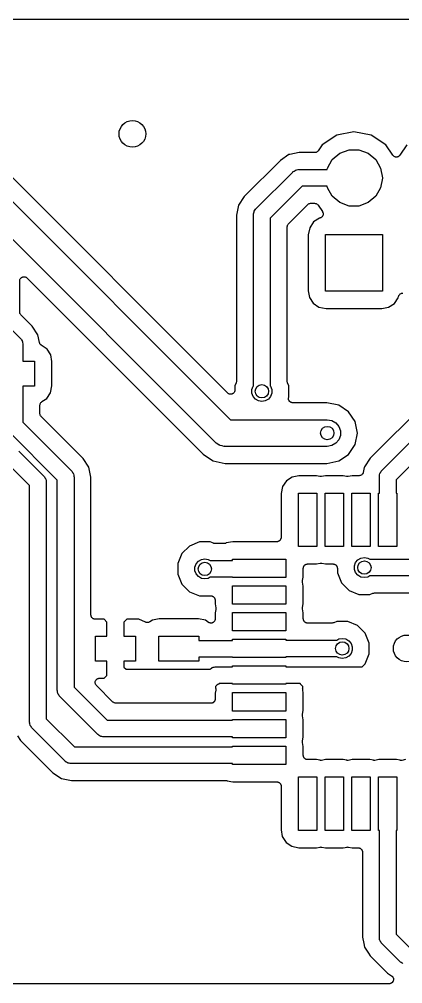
# Model space of a CAD drawing. Extents: x 99 to 248, y -141 to -112.
# Drawn here: x 145.59 to 157.08, y -140.63 to -111.75 of the extents above; entities that cross this region are included whole.
import ezdxf

# ---------------------------------------------------------------- set-up
doc = ezdxf.new("R2010")
doc.units = 0
doc.header["$MEASUREMENT"] = 0
doc.layers.add('BLACK', color=7, linetype='CONTINUOUS')

msp = doc.modelspace()

# ---------------------------------------------------------------- linework, layer by layer
at = {"layer": 'Black'}
for p, q in [((119.178, -111.748), (247.475, -111.748)), ((151.835, -122.941), (143.611, -114.717)), ((143.243, -115.067), (151.916, -123.74)), ((155.101, -115.219), (154.662, -115.512)), ((155.62, -115.115), (155.101, -115.219)), ((156.139, -115.219), (155.62, -115.115)), ((156.578, -115.512), (156.139, -115.219)), ((154.662, -115.512), (154.546, -115.686)), ((156.784, -115.821), (156.578, -115.512)), ((157.202, -115.512), (156.996, -115.821)), ((151.467, -124.423), (142.794, -115.75)), ((153.671, -115.802), (153.415, -115.973)), ((153.702, -115.796), (153.671, -115.802)), ((153.973, -115.742), (153.702, -115.796)), ((153.702, -115.796), (153.702, -115.796)), ((154.44, -115.742), (153.973, -115.742)), ((154.458, -115.739), (154.44, -115.742)), ((154.476, -115.737), (154.458, -115.739)), ((154.48, -115.735), (154.476, -115.737)), ((154.484, -115.734), (154.48, -115.735)), ((154.499, -115.725), (154.484, -115.734)), ((154.515, -115.717), (154.499, -115.725)), ((154.518, -115.714), (154.515, -115.717)), ((154.522, -115.712), (154.518, -115.714)), ((154.533, -115.699), (154.522, -115.712)), ((154.546, -115.686), (154.533, -115.699)), ((154.969, -115.95), (155.195, -115.761)), ((155.195, -115.761), (155.472, -115.66)), ((155.472, -115.66), (155.768, -115.66)), ((155.768, -115.66), (156.045, -115.761)), ((156.045, -115.761), (156.271, -115.95)), ((156.794, -115.831), (156.784, -115.821)), ((156.996, -115.821), (156.986, -115.831)), ((153.415, -115.973), (152.333, -117.055)), ((154.821, -116.206), (154.969, -115.95)), ((156.271, -115.95), (156.419, -116.206)), ((156.802, -115.842), (156.794, -115.831)), ((156.809, -115.846), (156.802, -115.842)), ((156.815, -115.852), (156.809, -115.846)), ((156.827, -115.859), (156.815, -115.852)), ((156.839, -115.866), (156.827, -115.859)), ((156.847, -115.868), (156.839, -115.866)), ((156.854, -115.872), (156.847, -115.868)), ((156.868, -115.873), (156.854, -115.872)), ((156.882, -115.877), (156.868, -115.873)), ((156.89, -115.876), (156.882, -115.877)), ((156.898, -115.877), (156.89, -115.876)), ((156.912, -115.873), (156.898, -115.877)), ((156.926, -115.872), (156.912, -115.873)), ((156.933, -115.868), (156.926, -115.872)), ((156.941, -115.866), (156.933, -115.868)), ((156.953, -115.859), (156.941, -115.866)), ((156.965, -115.852), (156.953, -115.859)), ((156.971, -115.846), (156.965, -115.852)), ((156.978, -115.842), (156.971, -115.846)), ((156.986, -115.831), (156.978, -115.842)), ((152.683, -117.423), (153.783, -116.323)), ((153.783, -116.323), (153.792, -116.317)), ((153.792, -116.317), (153.799, -116.308)), ((153.799, -116.308), (153.828, -116.292)), ((153.828, -116.292), (153.854, -116.273)), ((153.854, -116.273), (153.865, -116.271)), ((153.865, -116.271), (153.874, -116.265)), ((153.874, -116.265), (153.907, -116.259)), ((153.907, -116.259), (153.938, -116.251)), ((153.938, -116.251), (153.949, -116.252)), ((153.949, -116.252), (153.96, -116.25)), ((153.96, -116.25), (154.814, -116.25)), ((154.814, -116.25), (154.821, -116.206)), ((156.419, -116.206), (156.47, -116.497)), ((156.47, -116.503), (156.419, -116.794)), ((156.47, -116.497), (156.47, -116.503)), ((154.064, -116.75), (153.11, -117.704)), ((154.814, -116.75), (154.064, -116.75)), ((154.821, -116.794), (154.814, -116.75)), ((154.969, -117.05), (154.821, -116.794)), ((156.419, -116.794), (156.271, -117.05)), ((152.333, -117.055), (152.162, -117.311)), ((154.273, -117.27), (154.278, -117.268)), ((154.278, -117.268), (154.283, -117.266)), ((154.283, -117.266), (154.299, -117.263)), ((154.299, -117.263), (154.316, -117.258)), ((154.316, -117.258), (154.321, -117.259)), ((154.321, -117.259), (154.327, -117.258)), ((154.327, -117.258), (154.44, -117.258)), ((154.44, -117.258), (154.458, -117.261)), ((154.458, -117.261), (154.476, -117.263)), ((154.476, -117.263), (154.48, -117.265)), ((154.48, -117.265), (154.484, -117.266)), ((154.484, -117.266), (154.499, -117.275)), ((155.195, -117.239), (154.969, -117.05)), ((155.472, -117.34), (155.195, -117.239)), ((156.045, -117.239), (155.768, -117.34)), ((156.271, -117.05), (156.045, -117.239)), ((152.162, -117.311), (152.102, -117.613)), ((152.611, -117.578), (152.619, -117.547)), ((152.619, -117.547), (152.625, -117.514)), ((152.625, -117.514), (152.631, -117.505)), ((152.631, -117.505), (152.633, -117.494)), ((152.633, -117.494), (152.652, -117.468)), ((152.652, -117.468), (152.668, -117.439)), ((152.668, -117.439), (152.677, -117.432)), ((152.677, -117.432), (152.683, -117.423)), ((153.655, -117.877), (154.237, -117.295)), ((154.237, -117.295), (154.241, -117.292)), ((154.241, -117.292), (154.245, -117.288)), ((154.245, -117.288), (154.259, -117.279)), ((154.259, -117.279), (154.273, -117.27)), ((154.499, -117.275), (154.515, -117.283)), ((154.515, -117.283), (154.518, -117.286)), ((154.518, -117.286), (154.522, -117.288)), ((154.522, -117.288), (154.533, -117.301)), ((154.533, -117.301), (154.546, -117.314)), ((154.546, -117.314), (154.672, -117.503)), ((154.672, -117.503), (154.674, -117.505)), ((154.674, -117.505), (154.675, -117.508)), ((154.675, -117.508), (154.676, -117.509)), ((154.676, -117.509), (154.676, -117.511)), ((154.676, -117.511), (154.681, -117.52)), ((154.681, -117.52), (154.69, -117.535)), ((154.69, -117.535), (154.691, -117.54)), ((154.691, -117.54), (154.693, -117.544)), ((154.693, -117.544), (154.695, -117.562)), ((155.768, -117.34), (155.472, -117.34)), ((152.102, -117.613), (152.102, -122.583)), ((152.61, -117.6), (152.612, -117.589)), ((152.61, -122.727), (152.61, -117.6)), ((152.612, -117.589), (152.611, -117.578)), ((153.11, -117.704), (153.11, -122.727)), ((154.409, -117.819), (154.293, -117.989)), ((154.583, -117.707), (154.409, -117.819)), ((154.595, -117.705), (154.583, -117.707)), ((154.611, -117.699), (154.595, -117.705)), ((154.627, -117.694), (154.611, -117.699)), ((154.631, -117.691), (154.627, -117.694)), ((154.636, -117.689), (154.631, -117.691)), ((154.649, -117.678), (154.636, -117.689)), ((154.663, -117.668), (154.649, -117.678)), ((154.666, -117.664), (154.663, -117.668)), ((154.669, -117.66), (154.666, -117.664)), ((154.678, -117.645), (154.669, -117.66)), ((154.687, -117.631), (154.678, -117.645)), ((154.689, -117.626), (154.687, -117.631)), ((154.691, -117.622), (154.689, -117.626)), ((154.694, -117.605), (154.691, -117.622)), ((154.698, -117.588), (154.694, -117.605)), ((154.695, -117.562), (154.698, -117.579)), ((154.698, -117.579), (154.697, -117.583)), ((154.697, -117.583), (154.698, -117.588)), ((153.618, -117.956), (153.623, -117.939)), ((153.619, -117.961), (153.618, -117.956)), ((153.618, -117.967), (153.619, -117.961)), ((153.618, -122.583), (153.618, -117.967)), ((153.623, -117.939), (153.626, -117.923)), ((153.626, -117.923), (153.628, -117.918)), ((153.628, -117.918), (153.63, -117.913)), ((153.63, -117.913), (153.639, -117.899)), ((153.639, -117.899), (153.648, -117.885)), ((153.648, -117.885), (153.652, -117.881)), ((153.652, -117.881), (153.655, -117.877)), ((154.293, -117.989), (154.25, -118.203)), ((154.25, -118.203), (154.25, -119.878)), ((154.77, -119.89), (154.77, -118.19)), ((154.77, -118.19), (156.47, -118.19)), ((156.47, -118.19), (156.47, -119.89)), ((145.603, -119.584), (145.606, -119.567)), ((145.606, -119.567), (145.607, -119.551)), ((145.607, -119.551), (145.61, -119.546)), ((145.61, -119.546), (145.611, -119.54)), ((145.611, -119.54), (145.619, -119.526)), ((145.619, -119.526), (145.626, -119.511)), ((145.626, -119.511), (145.63, -119.507)), ((145.63, -119.507), (145.633, -119.502)), ((145.633, -119.502), (145.645, -119.491)), ((145.645, -119.491), (145.657, -119.48)), ((145.657, -119.48), (145.662, -119.477)), ((145.662, -119.477), (145.666, -119.474)), ((145.666, -119.474), (145.682, -119.468)), ((145.682, -119.468), (145.697, -119.461)), ((145.697, -119.461), (145.703, -119.461)), ((145.703, -119.461), (145.708, -119.459)), ((145.708, -119.459), (145.725, -119.459)), ((145.725, -119.459), (145.741, -119.457)), ((145.741, -119.457), (145.746, -119.459)), ((145.746, -119.459), (145.752, -119.459)), ((145.752, -119.459), (145.768, -119.464)), ((145.768, -119.464), (145.784, -119.469)), ((145.784, -119.469), (145.788, -119.472)), ((145.788, -119.472), (145.793, -119.474)), ((145.793, -119.474), (145.806, -119.484)), ((145.806, -119.484), (145.82, -119.494)), ((145.82, -119.494), (151.099, -124.773)), ((145.603, -120.513), (145.603, -119.584)), ((154.25, -119.878), (154.287, -120.077)), ((154.287, -120.077), (154.399, -120.251)), ((156.47, -119.89), (154.77, -119.89)), ((156.831, -120.261), (156.947, -120.091)), ((156.947, -120.091), (156.956, -120.049)), ((156.956, -120.049), (156.962, -120.034)), ((156.962, -120.034), (156.966, -120.018)), ((156.966, -120.018), (156.97, -120.014)), ((156.97, -120.014), (156.972, -120.008)), ((156.972, -120.008), (156.983, -119.996)), ((156.983, -119.996), (156.992, -119.983)), ((156.992, -119.983), (156.997, -119.979)), ((156.997, -119.979), (157.001, -119.975)), ((157.001, -119.975), (157.015, -119.967)), ((157.015, -119.967), (157.029, -119.958)), ((157.029, -119.958), (157.035, -119.957)), ((157.035, -119.957), (157.04, -119.954)), ((157.04, -119.954), (157.056, -119.952)), ((157.056, -119.952), (157.072, -119.948)), ((157.072, -119.948), (157.078, -119.948)), ((157.078, -119.948), (157.083, -119.947)), ((154.399, -120.251), (154.569, -120.367)), ((154.569, -120.367), (154.783, -120.41)), ((154.783, -120.41), (156.458, -120.41)), ((156.458, -120.41), (156.657, -120.373)), ((156.657, -120.373), (156.831, -120.261)), ((145.604, -120.519), (145.603, -120.513)), ((145.603, -120.524), (145.604, -120.519)), ((145.608, -120.541), (145.603, -120.524)), ((145.611, -120.557), (145.608, -120.541)), ((145.613, -120.562), (145.611, -120.557)), ((145.615, -120.567), (145.613, -120.562)), ((145.624, -120.581), (145.615, -120.567)), ((145.633, -120.595), (145.624, -120.581)), ((145.637, -120.599), (145.633, -120.595)), ((145.64, -120.603), (145.637, -120.599)), ((145.977, -120.94), (145.64, -120.603)), ((145.095, -120.776), (145.627, -121.308)), ((146.148, -121.196), (145.977, -120.94)), ((145.627, -121.308), (145.633, -121.317)), ((146.193, -121.424), (146.148, -121.196)), ((159.905, -121.093), (156.103, -124.895)), ((156.453, -125.263), (160.45, -121.266)), ((145.633, -121.317), (145.642, -121.324)), ((145.642, -121.324), (145.658, -121.353)), ((145.658, -121.353), (145.677, -121.379)), ((145.677, -121.379), (145.679, -121.39)), ((145.679, -121.39), (145.685, -121.399)), ((145.685, -121.399), (145.691, -121.432)), ((145.691, -121.432), (145.699, -121.463)), ((145.699, -121.463), (145.698, -121.474)), ((145.698, -121.474), (145.7, -121.485)), ((145.7, -121.485), (145.7, -121.985)), ((146.195, -121.429), (146.193, -121.424)), ((146.196, -121.434), (146.195, -121.429)), ((146.203, -121.449), (146.196, -121.434)), ((146.209, -121.465), (146.203, -121.449)), ((146.213, -121.469), (146.209, -121.465)), ((146.215, -121.474), (146.213, -121.469)), ((146.227, -121.486), (146.215, -121.474)), ((146.239, -121.499), (146.227, -121.486)), ((146.243, -121.501), (146.239, -121.499)), ((146.246, -121.504), (146.243, -121.501)), ((146.421, -121.624), (146.246, -121.504)), ((160.877, -121.547), (156.88, -125.544)), ((146.533, -121.798), (146.421, -121.624)), ((146.57, -121.997), (146.533, -121.798)), ((145.7, -121.985), (146.05, -121.985)), ((146.05, -121.985), (146.05, -122.735)), ((146.57, -122.722), (146.57, -121.997)), ((146.05, -122.735), (145.7, -122.735)), ((145.7, -122.735), (145.7, -123.816)), ((146.527, -122.936), (146.57, -122.722)), ((152.092, -122.632), (152.052, -122.729)), ((152.052, -122.729), (152.052, -122.851)), ((152.093, -122.629), (152.092, -122.632)), ((152.094, -122.627), (152.093, -122.629)), ((152.098, -122.608), (152.094, -122.627)), ((152.102, -122.589), (152.098, -122.608)), ((152.102, -122.583), (152.102, -122.586)), ((152.102, -122.586), (152.102, -122.589)), ((152.563, -122.838), (152.599, -122.739)), ((152.599, -122.739), (152.61, -122.727)), ((153.11, -122.727), (153.121, -122.739)), ((153.121, -122.739), (153.157, -122.838)), ((153.618, -122.586), (153.618, -122.583)), ((153.618, -122.589), (153.618, -122.586)), ((153.622, -122.608), (153.618, -122.589)), ((153.626, -122.627), (153.622, -122.608)), ((153.627, -122.629), (153.626, -122.627)), ((153.628, -122.632), (153.627, -122.629)), ((153.668, -122.73), (153.628, -122.632)), ((153.668, -123.051), (153.668, -122.73)), ((146.411, -123.106), (146.527, -122.936)), ((151.849, -122.951), (151.835, -122.941)), ((151.861, -122.961), (151.849, -122.951)), ((151.867, -122.963), (151.861, -122.961)), ((151.871, -122.966), (151.867, -122.963)), ((151.887, -122.971), (151.871, -122.966)), ((151.903, -122.976), (151.887, -122.971)), ((151.909, -122.976), (151.903, -122.976)), ((151.914, -122.978), (151.909, -122.976)), ((151.93, -122.976), (151.914, -122.978)), ((151.947, -122.976), (151.93, -122.976)), ((151.952, -122.974), (151.947, -122.976)), ((151.958, -122.974), (151.952, -122.974)), ((151.973, -122.967), (151.958, -122.974)), ((151.988, -122.961), (151.973, -122.967)), ((151.993, -122.958), (151.988, -122.961)), ((151.998, -122.955), (151.993, -122.958)), ((152.01, -122.944), (151.998, -122.955)), ((152.022, -122.933), (152.01, -122.944)), ((152.025, -122.928), (152.022, -122.933)), ((152.029, -122.924), (152.025, -122.928)), ((152.036, -122.909), (152.029, -122.924)), ((152.044, -122.895), (152.036, -122.909)), ((152.045, -122.889), (152.044, -122.895)), ((152.048, -122.884), (152.045, -122.889)), ((152.049, -122.868), (152.048, -122.884)), ((152.052, -122.851), (152.049, -122.868)), ((152.563, -122.942), (152.563, -122.838)), ((152.599, -123.041), (152.563, -122.942)), ((152.666, -123.121), (152.599, -123.041)), ((153.121, -123.041), (153.054, -123.121)), ((153.157, -122.942), (153.121, -123.041)), ((153.157, -122.838), (153.157, -122.942)), ((146.208, -123.306), (146.211, -123.287)), ((146.208, -123.553), (146.208, -123.306)), ((146.211, -123.287), (146.214, -123.269)), ((146.214, -123.269), (146.215, -123.266)), ((146.215, -123.266), (146.216, -123.263)), ((146.216, -123.263), (146.225, -123.246)), ((146.225, -123.246), (146.234, -123.229)), ((146.234, -123.229), (146.236, -123.227)), ((146.236, -123.227), (146.238, -123.225)), ((146.238, -123.225), (146.252, -123.212)), ((146.252, -123.212), (146.266, -123.199)), ((146.266, -123.199), (146.411, -123.106)), ((152.757, -123.173), (152.666, -123.121)), ((152.86, -123.191), (152.757, -123.173)), ((152.963, -123.173), (152.86, -123.191)), ((153.054, -123.121), (152.963, -123.173)), ((153.656, -123.099), (153.658, -123.091)), ((153.658, -123.113), (153.656, -123.099)), ((153.658, -123.083), (153.663, -123.07)), ((153.658, -123.091), (153.658, -123.083)), ((153.658, -123.127), (153.658, -123.113)), ((153.661, -123.135), (153.658, -123.127)), ((153.662, -123.143), (153.661, -123.135)), ((153.668, -123.155), (153.662, -123.143)), ((153.663, -123.07), (153.666, -123.056)), ((153.666, -123.056), (153.668, -123.051)), ((153.673, -123.168), (153.668, -123.155)), ((153.678, -123.175), (153.673, -123.168)), ((153.682, -123.182), (153.678, -123.175)), ((153.693, -123.192), (153.682, -123.182)), ((153.701, -123.202), (153.693, -123.192)), ((153.709, -123.206), (153.701, -123.202)), ((153.715, -123.212), (153.709, -123.206)), ((153.728, -123.217), (153.715, -123.212)), ((153.74, -123.224), (153.728, -123.217)), ((153.748, -123.226), (153.74, -123.224)), ((153.756, -123.229), (153.748, -123.226)), ((153.769, -123.23), (153.756, -123.229)), ((153.783, -123.232), (153.769, -123.23)), ((154.807, -123.232), (153.783, -123.232)), ((155.167, -123.303), (154.807, -123.232)), ((155.46, -123.5), (155.167, -123.303)), ((146.209, -123.559), (146.208, -123.553)), ((146.208, -123.565), (146.209, -123.559)), ((146.213, -123.581), (146.208, -123.565)), ((146.216, -123.597), (146.213, -123.581)), ((146.218, -123.602), (146.216, -123.597)), ((146.22, -123.607), (146.218, -123.602)), ((146.229, -123.621), (146.22, -123.607)), ((146.238, -123.635), (146.229, -123.621)), ((155.657, -123.793), (155.46, -123.5)), ((145.7, -123.816), (147.157, -125.273)), ((146.242, -123.639), (146.238, -123.635)), ((146.245, -123.643), (146.242, -123.639)), ((147.507, -124.905), (146.245, -123.643)), ((151.916, -123.74), (154.82, -123.74)), ((154.82, -123.74), (154.957, -123.764)), ((154.957, -123.764), (155.077, -123.834)), ((155.077, -123.834), (155.166, -123.94)), ((155.726, -124.14), (155.657, -123.793)), ((146.73, -125.554), (145.273, -124.097)), ((155.166, -123.94), (155.214, -124.071)), ((155.214, -124.071), (155.214, -124.209)), ((155.657, -124.487), (155.726, -124.14)), ((151.482, -124.433), (151.467, -124.423)), ((151.493, -124.446), (151.482, -124.433)), ((151.538, -124.473), (151.493, -124.446)), ((151.581, -124.503), (151.538, -124.473)), ((155.077, -124.446), (154.957, -124.516)), ((155.166, -124.34), (155.077, -124.446)), ((155.214, -124.209), (155.166, -124.34)), ((155.46, -124.78), (155.657, -124.487)), ((145.577, -124.683), (146.327, -125.433)), ((151.099, -124.773), (151.257, -124.879)), ((151.598, -124.507), (151.581, -124.503)), ((151.613, -124.516), (151.598, -124.507)), ((151.665, -124.525), (151.613, -124.516)), ((151.715, -124.538), (151.665, -124.525)), ((151.733, -124.537), (151.715, -124.538)), ((151.75, -124.54), (151.733, -124.537)), ((154.82, -124.54), (151.75, -124.54)), ((154.957, -124.516), (154.82, -124.54)), ((147.678, -125.161), (147.507, -124.905)), ((151.257, -124.879), (151.257, -124.879)), ((151.257, -124.879), (151.403, -124.977)), ((151.403, -124.977), (151.763, -125.048)), ((151.763, -125.048), (154.807, -125.048)), ((154.807, -125.048), (155.167, -124.977)), ((155.167, -124.977), (155.46, -124.78)), ((156.103, -124.895), (155.932, -125.151)), ((145.9, -125.714), (145.296, -125.11)), ((147.157, -125.273), (147.163, -125.282)), ((147.163, -125.282), (147.172, -125.289)), ((147.172, -125.289), (147.188, -125.318)), ((147.188, -125.318), (147.207, -125.344)), ((147.207, -125.344), (147.209, -125.355)), ((147.209, -125.355), (147.215, -125.365)), ((147.738, -125.463), (147.678, -125.161)), ((155.884, -125.356), (155.883, -125.357)), ((155.891, -125.337), (155.884, -125.356)), ((155.899, -125.317), (155.891, -125.337)), ((155.928, -125.17), (155.899, -125.317)), ((155.932, -125.151), (155.928, -125.17)), ((156.389, -125.387), (156.395, -125.354)), ((156.395, -125.354), (156.401, -125.345)), ((156.401, -125.345), (156.403, -125.334)), ((156.403, -125.334), (156.422, -125.308)), ((156.422, -125.308), (156.438, -125.279)), ((156.438, -125.279), (156.447, -125.272)), ((156.447, -125.272), (156.453, -125.263)), ((146.327, -125.433), (146.333, -125.442)), ((146.333, -125.442), (146.342, -125.449)), ((146.342, -125.449), (146.358, -125.478)), ((146.358, -125.478), (146.377, -125.504)), ((146.377, -125.504), (146.379, -125.515)), ((146.379, -125.515), (146.385, -125.524)), ((146.385, -125.524), (146.391, -125.557)), ((146.391, -125.557), (146.399, -125.588)), ((146.399, -125.588), (146.398, -125.599)), ((146.398, -125.599), (146.4, -125.61)), ((146.4, -125.61), (146.4, -132.696)), ((146.73, -131.85), (146.73, -125.554)), ((147.215, -125.365), (147.221, -125.397)), ((147.221, -125.397), (147.229, -125.428)), ((147.229, -125.428), (147.228, -125.439)), ((147.228, -125.439), (147.23, -125.45)), ((147.23, -125.45), (147.23, -131.746)), ((147.738, -129.59), (147.738, -125.463)), ((153.594, -125.569), (153.478, -125.739)), ((153.768, -125.457), (153.594, -125.569)), ((153.967, -125.42), (153.768, -125.457)), ((154.492, -125.42), (153.967, -125.42)), ((154.6, -125.441), (154.492, -125.42)), ((154.603, -125.441), (154.6, -125.441)), ((154.605, -125.442), (154.603, -125.441)), ((154.625, -125.442), (154.605, -125.442)), ((154.644, -125.443), (154.625, -125.442)), ((154.647, -125.442), (154.644, -125.443)), ((154.649, -125.442), (154.647, -125.442)), ((154.767, -125.42), (154.649, -125.442)), ((155.292, -125.42), (154.767, -125.42)), ((155.4, -125.441), (155.292, -125.42)), ((155.403, -125.441), (155.4, -125.441)), ((155.405, -125.442), (155.403, -125.441)), ((155.425, -125.442), (155.405, -125.442)), ((155.444, -125.443), (155.425, -125.442)), ((155.447, -125.442), (155.444, -125.443)), ((155.449, -125.442), (155.447, -125.442)), ((155.567, -125.42), (155.449, -125.442)), ((155.774, -125.42), (155.567, -125.42)), ((155.795, -125.416), (155.774, -125.42)), ((155.815, -125.413), (155.795, -125.416)), ((155.816, -125.412), (155.815, -125.413)), ((155.818, -125.412), (155.816, -125.412)), ((155.836, -125.402), (155.818, -125.412)), ((155.854, -125.392), (155.836, -125.402)), ((155.855, -125.391), (155.854, -125.392)), ((155.856, -125.39), (155.855, -125.391)), ((155.869, -125.374), (155.856, -125.39)), ((155.883, -125.358), (155.869, -125.374)), ((155.883, -125.357), (155.883, -125.358)), ((156.38, -125.44), (156.382, -125.429)), ((156.38, -125.94), (156.38, -125.44)), ((156.381, -125.418), (156.389, -125.387)), ((156.382, -125.429), (156.381, -125.418)), ((156.88, -125.544), (156.88, -125.94)), ((145.9, -132.8), (145.9, -125.714)), ((153.478, -125.739), (153.435, -125.953)), ((153.435, -125.953), (153.435, -127.268)), ((153.955, -127.54), (153.955, -125.94)), ((153.955, -125.94), (154.505, -125.94)), ((154.505, -125.94), (154.505, -127.54)), ((154.755, -127.54), (154.755, -125.94)), ((154.755, -125.94), (155.305, -125.94)), ((155.305, -125.94), (155.305, -127.54)), ((155.555, -127.54), (155.555, -125.94)), ((155.555, -125.94), (156.105, -125.94)), ((156.105, -125.94), (156.105, -127.54)), ((156.355, -127.54), (156.355, -125.94)), ((156.355, -125.94), (156.38, -125.94)), ((156.88, -125.94), (156.905, -125.94)), ((156.905, -125.94), (156.905, -127.54)), ((153.371, -127.378), (153.361, -127.381)), ((153.38, -127.37), (153.371, -127.378)), ((153.389, -127.365), (153.38, -127.37)), ((153.396, -127.356), (153.389, -127.365)), ((153.405, -127.349), (153.396, -127.356)), ((153.41, -127.34), (153.405, -127.349)), ((153.418, -127.331), (153.41, -127.34)), ((153.421, -127.321), (153.418, -127.331)), ((153.427, -127.311), (153.421, -127.321)), ((153.429, -127.3), (153.427, -127.311)), ((153.433, -127.29), (153.429, -127.3)), ((153.435, -127.268), (153.433, -127.278)), ((153.433, -127.278), (153.433, -127.29)), ((150.693, -127.525), (150.465, -127.752)), ((150.99, -127.402), (150.693, -127.525)), ((151.311, -127.402), (150.99, -127.402)), ((151.408, -127.442), (151.311, -127.402)), ((151.411, -127.443), (151.408, -127.442)), ((151.413, -127.444), (151.411, -127.443)), ((151.432, -127.448), (151.413, -127.444)), ((151.451, -127.452), (151.432, -127.448)), ((151.454, -127.452), (151.451, -127.452)), ((151.457, -127.452), (151.454, -127.452)), ((151.724, -127.452), (151.457, -127.452)), ((151.738, -127.45), (151.724, -127.452)), ((151.752, -127.449), (151.738, -127.45)), ((151.76, -127.446), (151.752, -127.449)), ((151.768, -127.444), (151.76, -127.446)), ((151.78, -127.437), (151.768, -127.444)), ((151.792, -127.432), (151.78, -127.437)), ((151.992, -127.395), (151.792, -127.432)), ((153.308, -127.395), (151.992, -127.395)), ((153.319, -127.393), (153.308, -127.395)), ((153.33, -127.393), (153.319, -127.393)), ((153.34, -127.389), (153.33, -127.393)), ((153.351, -127.387), (153.34, -127.389)), ((153.361, -127.381), (153.351, -127.387)), ((154.505, -127.54), (153.955, -127.54)), ((155.305, -127.54), (154.755, -127.54)), ((156.105, -127.54), (155.555, -127.54)), ((156.905, -127.54), (156.355, -127.54)), ((150.465, -127.752), (150.342, -128.049)), ((150.956, -127.979), (151.047, -127.927)), ((151.047, -127.927), (151.15, -127.909)), ((151.15, -127.909), (151.253, -127.927)), ((151.253, -127.927), (151.31, -127.96)), ((151.98, -127.96), (151.98, -127.915)), ((151.98, -127.915), (153.58, -127.915)), ((153.58, -127.915), (153.58, -128.465)), ((155.669, -128.019), (155.736, -127.939)), ((155.736, -127.939), (155.827, -127.887)), ((155.827, -127.887), (155.93, -127.869)), ((155.93, -127.869), (156.033, -127.887)), ((156.033, -127.887), (156.09, -127.92)), ((156.09, -127.92), (160.48, -127.92)), ((150.342, -128.049), (150.342, -128.37)), ((150.853, -128.158), (150.889, -128.059)), ((150.853, -128.262), (150.853, -128.158)), ((150.889, -128.059), (150.956, -127.979)), ((151.31, -127.96), (151.98, -127.96)), ((154.1, -128.187), (154.102, -128.177)), ((154.1, -128.452), (154.1, -128.187)), ((154.102, -128.165), (154.106, -128.155)), ((154.102, -128.177), (154.102, -128.165)), ((154.106, -128.155), (154.108, -128.144)), ((154.108, -128.144), (154.114, -128.134)), ((154.114, -128.134), (154.117, -128.124)), ((154.117, -128.124), (154.125, -128.115)), ((154.125, -128.115), (154.13, -128.106)), ((154.13, -128.106), (154.139, -128.099)), ((154.139, -128.099), (154.146, -128.09)), ((154.146, -128.09), (154.155, -128.085)), ((154.155, -128.085), (154.164, -128.077)), ((154.164, -128.077), (154.174, -128.074)), ((154.174, -128.074), (154.184, -128.068)), ((154.184, -128.068), (154.195, -128.066)), ((154.195, -128.066), (154.205, -128.062)), ((154.205, -128.062), (154.216, -128.062)), ((154.216, -128.062), (154.227, -128.06)), ((154.227, -128.06), (154.493, -128.06)), ((154.493, -128.06), (154.611, -128.038)), ((154.611, -128.038), (154.613, -128.038)), ((154.613, -128.038), (154.616, -128.037)), ((154.616, -128.037), (154.635, -128.038)), ((154.635, -128.038), (154.655, -128.038)), ((154.655, -128.038), (154.657, -128.039)), ((154.657, -128.039), (154.66, -128.039)), ((154.66, -128.039), (154.768, -128.06)), ((154.768, -128.06), (154.995, -128.06)), ((154.995, -128.06), (155.006, -128.062)), ((155.006, -128.062), (155.017, -128.062)), ((155.017, -128.062), (155.028, -128.066)), ((155.028, -128.066), (155.038, -128.068)), ((155.038, -128.068), (155.048, -128.074)), ((155.048, -128.074), (155.059, -128.078)), ((155.059, -128.078), (155.067, -128.085)), ((155.067, -128.085), (155.077, -128.09)), ((155.077, -128.09), (155.084, -128.099)), ((155.084, -128.099), (155.092, -128.106)), ((155.092, -128.106), (155.098, -128.115)), ((155.098, -128.115), (155.105, -128.124)), ((155.105, -128.124), (155.109, -128.134)), ((155.109, -128.134), (155.114, -128.144)), ((155.114, -128.144), (155.116, -128.155)), ((155.116, -128.155), (155.12, -128.165)), ((155.12, -128.165), (155.12, -128.177)), ((155.12, -128.177), (155.122, -128.188)), ((155.122, -128.188), (155.122, -128.33)), ((155.633, -128.118), (155.669, -128.019)), ((155.633, -128.222), (155.633, -128.118)), ((155.669, -128.321), (155.633, -128.222)), ((150.342, -128.37), (150.465, -128.667)), ((150.889, -128.361), (150.853, -128.262)), ((150.956, -128.441), (150.889, -128.361)), ((151.047, -128.493), (150.956, -128.441)), ((151.15, -128.511), (151.047, -128.493)), ((151.253, -128.493), (151.15, -128.511)), ((151.31, -128.46), (151.253, -128.493)), ((151.98, -128.46), (151.31, -128.46)), ((151.98, -128.465), (151.98, -128.46)), ((153.58, -128.465), (151.98, -128.465)), ((154.079, -128.56), (154.1, -128.452)), ((155.122, -128.33), (155.245, -128.627)), ((155.736, -128.401), (155.669, -128.321)), ((155.827, -128.453), (155.736, -128.401)), ((155.93, -128.471), (155.827, -128.453)), ((156.033, -128.453), (155.93, -128.471)), ((156.09, -128.42), (156.033, -128.453)), ((160.48, -128.42), (156.09, -128.42)), ((150.465, -128.667), (150.692, -128.895)), ((151.98, -129.265), (151.98, -128.715)), ((151.98, -128.715), (153.58, -128.715)), ((153.58, -128.715), (153.58, -129.265)), ((154.077, -128.604), (154.078, -128.585)), ((154.078, -128.607), (154.077, -128.604)), ((154.078, -128.565), (154.079, -128.563)), ((154.078, -128.585), (154.078, -128.565)), ((154.078, -128.609), (154.078, -128.607)), ((154.1, -128.727), (154.078, -128.609)), ((154.079, -128.563), (154.079, -128.56)), ((154.1, -129.252), (154.1, -128.727)), ((155.245, -128.627), (155.472, -128.855)), ((150.692, -128.895), (150.989, -129.018)), ((150.989, -129.018), (151.333, -129.018)), ((151.333, -129.018), (151.344, -129.02)), ((151.344, -129.02), (151.355, -129.02)), ((151.355, -129.02), (151.365, -129.024)), ((151.365, -129.024), (151.376, -129.026)), ((151.376, -129.026), (151.386, -129.031)), ((151.386, -129.031), (151.396, -129.035)), ((151.396, -129.035), (151.405, -129.042)), ((151.405, -129.042), (151.414, -129.048)), ((151.414, -129.048), (151.421, -129.056)), ((151.421, -129.056), (151.43, -129.064)), ((151.43, -129.064), (151.435, -129.073)), ((151.435, -129.073), (151.443, -129.082)), ((151.443, -129.082), (151.446, -129.092)), ((151.446, -129.092), (151.452, -129.102)), ((151.452, -129.102), (151.454, -129.113)), ((155.472, -128.855), (155.769, -128.978)), ((155.769, -128.978), (156.09, -128.978)), ((156.09, -128.978), (156.188, -128.938)), ((156.188, -128.938), (156.191, -128.937)), ((156.191, -128.937), (156.193, -128.936)), ((156.193, -128.936), (156.212, -128.932)), ((156.212, -128.932), (156.231, -128.928)), ((156.231, -128.928), (156.234, -128.928)), ((156.234, -128.928), (156.237, -128.928)), ((156.237, -128.928), (159.833, -128.928)), ((151.454, -129.113), (151.458, -129.123)), ((151.458, -129.123), (151.458, -129.134)), ((151.458, -129.134), (151.46, -129.145)), ((151.46, -129.145), (151.46, -129.253)), ((151.46, -129.253), (151.482, -129.371)), ((151.482, -129.371), (151.482, -129.373)), ((151.482, -129.373), (151.483, -129.376)), ((151.483, -129.376), (151.482, -129.395)), ((151.482, -129.395), (151.482, -129.415)), ((153.58, -129.265), (151.98, -129.265)), ((154.077, -129.404), (154.078, -129.385)), ((154.078, -129.365), (154.079, -129.363)), ((154.078, -129.385), (154.078, -129.365)), ((154.079, -129.36), (154.1, -129.252)), ((154.079, -129.363), (154.079, -129.36)), ((147.74, -129.601), (147.738, -129.59)), ((147.74, -129.612), (147.74, -129.601)), ((147.744, -129.622), (147.74, -129.612)), ((147.746, -129.633), (147.744, -129.622)), ((147.751, -129.643), (147.746, -129.633)), ((147.755, -129.654), (147.751, -129.643)), ((147.762, -129.662), (147.755, -129.654)), ((147.768, -129.672), (147.762, -129.662)), ((147.776, -129.679), (147.768, -129.672)), ((147.783, -129.687), (147.776, -129.679)), ((147.793, -129.693), (147.783, -129.687)), ((151.481, -129.42), (151.46, -129.528)), ((151.46, -129.528), (151.46, -129.704)), ((151.482, -129.415), (151.481, -129.417)), ((151.481, -129.417), (151.481, -129.42)), ((151.98, -130.065), (151.98, -129.515)), ((151.98, -129.515), (153.58, -129.515)), ((153.58, -129.515), (153.58, -130.065)), ((154.078, -129.407), (154.077, -129.404)), ((154.078, -129.409), (154.078, -129.407)), ((154.1, -129.527), (154.078, -129.409)), ((154.1, -129.705), (154.1, -129.527)), ((147.802, -129.7), (147.793, -129.693)), ((147.812, -129.704), (147.802, -129.7)), ((147.822, -129.709), (147.812, -129.704)), ((147.833, -129.711), (147.822, -129.709)), ((147.843, -129.715), (147.833, -129.711)), ((147.854, -129.715), (147.843, -129.715)), ((147.865, -129.717), (147.854, -129.715)), ((148.132, -129.717), (147.865, -129.717)), ((148.216, -129.801), (148.132, -129.717)), ((148.216, -130.225), (148.216, -129.801)), ((148.808, -129.717), (148.724, -129.801)), ((148.724, -129.801), (148.724, -130.225)), ((149.171, -129.717), (148.808, -129.717)), ((149.372, -129.8), (149.171, -129.717)), ((149.373, -129.801), (149.372, -129.8)), ((149.376, -129.802), (149.373, -129.801)), ((149.378, -129.803), (149.376, -129.802)), ((149.397, -129.809), (149.378, -129.803)), ((149.415, -129.814), (149.397, -129.809)), ((149.418, -129.814), (149.415, -129.814)), ((149.42, -129.815), (149.418, -129.814)), ((149.44, -129.813), (149.42, -129.815)), ((149.459, -129.812), (149.44, -129.813)), ((149.462, -129.811), (149.459, -129.812)), ((149.464, -129.811), (149.462, -129.811)), ((149.482, -129.803), (149.464, -129.811)), ((149.5, -129.795), (149.482, -129.803)), ((149.583, -129.742), (149.5, -129.795)), ((149.782, -129.705), (149.583, -129.742)), ((150.957, -129.705), (149.782, -129.705)), ((151.171, -129.748), (150.957, -129.705)), ((151.261, -129.809), (151.171, -129.748)), ((151.265, -129.811), (151.261, -129.809)), ((151.269, -129.814), (151.265, -129.811)), ((151.285, -129.82), (151.269, -129.814)), ((151.301, -129.827), (151.285, -129.82)), ((151.306, -129.828), (151.301, -129.827)), ((151.311, -129.829), (151.306, -129.828)), ((151.328, -129.829), (151.311, -129.829)), ((151.345, -129.831), (151.328, -129.829)), ((151.35, -129.829), (151.345, -129.831)), ((151.355, -129.829), (151.35, -129.829)), ((151.371, -129.823), (151.355, -129.829)), ((151.388, -129.819), (151.371, -129.823)), ((151.391, -129.816), (151.388, -129.819)), ((151.396, -129.814), (151.391, -129.816)), ((151.409, -129.803), (151.396, -129.814)), ((151.423, -129.793), (151.409, -129.803)), ((151.426, -129.789), (151.423, -129.793)), ((151.43, -129.786), (151.426, -129.789)), ((151.439, -129.771), (151.43, -129.786)), ((151.448, -129.757), (151.439, -129.771)), ((151.449, -129.752), (151.448, -129.757)), ((151.452, -129.748), (151.449, -129.752)), ((151.455, -129.731), (151.452, -129.748)), ((151.459, -129.714), (151.455, -129.731)), ((151.46, -129.704), (151.459, -129.709)), ((151.459, -129.709), (151.459, -129.714)), ((154.102, -129.716), (154.1, -129.705)), ((154.102, -129.727), (154.102, -129.716)), ((154.106, -129.737), (154.102, -129.727)), ((154.108, -129.748), (154.106, -129.737)), ((154.114, -129.758), (154.108, -129.748)), ((154.117, -129.768), (154.114, -129.758)), ((154.125, -129.777), (154.117, -129.768)), ((154.13, -129.787), (154.125, -129.777)), ((154.139, -129.794), (154.13, -129.787)), ((154.146, -129.802), (154.139, -129.794)), ((154.155, -129.808), (154.146, -129.802)), ((154.164, -129.815), (154.155, -129.808)), ((154.174, -129.819), (154.164, -129.815)), ((154.184, -129.824), (154.174, -129.819)), ((154.195, -129.826), (154.184, -129.824)), ((154.205, -129.83), (154.195, -129.826)), ((154.216, -129.83), (154.205, -129.83)), ((154.227, -129.832), (154.216, -129.83)), ((154.963, -129.832), (154.227, -129.832)), ((154.966, -129.832), (154.963, -129.832)), ((154.969, -129.832), (154.966, -129.832)), ((154.988, -129.828), (154.969, -129.832)), ((155.007, -129.824), (154.988, -129.828)), ((155.009, -129.823), (155.007, -129.824)), ((155.012, -129.822), (155.009, -129.823)), ((155.11, -129.782), (155.012, -129.822)), ((155.431, -129.782), (155.11, -129.782)), ((155.728, -129.905), (155.431, -129.782)), ((155.955, -130.133), (155.728, -129.905)), ((147.87, -130.975), (147.87, -130.225)), ((147.87, -130.225), (148.216, -130.225)), ((148.724, -130.225), (149.07, -130.225)), ((149.07, -130.225), (149.07, -130.975)), ((149.77, -130.975), (149.77, -130.225)), ((149.77, -130.225), (150.97, -130.225)), ((150.97, -130.225), (150.97, -130.35)), ((153.58, -130.065), (151.98, -130.065)), ((156.078, -130.43), (155.955, -130.133)), ((150.97, -130.35), (151.98, -130.35)), ((151.98, -130.35), (151.98, -130.315)), ((151.98, -130.315), (153.58, -130.315)), ((153.58, -130.315), (153.58, -130.34)), ((153.58, -130.34), (155.11, -130.34)), ((155.11, -130.34), (155.167, -130.307)), ((155.167, -130.307), (155.27, -130.289)), ((155.27, -130.289), (155.373, -130.307)), ((155.373, -130.307), (155.464, -130.359)), ((155.464, -130.359), (155.531, -130.439)), ((155.531, -130.439), (155.567, -130.538)), ((155.567, -130.538), (155.567, -130.642)), ((156.078, -130.751), (156.078, -130.43)), ((155.11, -130.84), (153.58, -130.84)), ((153.58, -130.84), (153.58, -130.865)), ((155.167, -130.873), (155.11, -130.84)), ((155.464, -130.821), (155.373, -130.873)), ((155.531, -130.741), (155.464, -130.821)), ((155.567, -130.642), (155.531, -130.741)), ((155.955, -131.048), (156.078, -130.751)), ((148.216, -130.975), (147.87, -130.975)), ((148.216, -131.399), (148.216, -130.975)), ((149.07, -130.975), (148.724, -130.975)), ((148.724, -130.975), (148.724, -131.15)), ((150.97, -130.975), (149.77, -130.975)), ((151.98, -130.85), (150.97, -130.85)), ((150.97, -130.85), (150.97, -130.975)), ((151.98, -130.865), (151.98, -130.85)), ((153.58, -130.865), (151.98, -130.865)), ((151.98, -131.14), (151.98, -131.115)), ((151.98, -131.115), (153.58, -131.115)), ((153.58, -131.115), (153.58, -131.14)), ((155.27, -130.891), (155.167, -130.873)), ((155.373, -130.873), (155.27, -130.891)), ((155.863, -131.14), (155.955, -131.048)), ((148.132, -131.483), (148.216, -131.399)), ((148.724, -131.15), (148.789, -131.215)), ((148.789, -131.215), (151.301, -131.215)), ((151.301, -131.215), (151.303, -131.213)), ((151.303, -131.213), (151.312, -131.207)), ((151.312, -131.207), (151.319, -131.198)), ((151.319, -131.198), (151.348, -131.182)), ((151.348, -131.182), (151.374, -131.163)), ((151.374, -131.163), (151.385, -131.161)), ((151.385, -131.161), (151.394, -131.155)), ((151.394, -131.155), (151.427, -131.149)), ((151.427, -131.149), (151.458, -131.141)), ((151.458, -131.141), (151.469, -131.142)), ((151.469, -131.142), (151.48, -131.14)), ((151.48, -131.14), (151.98, -131.14)), ((153.58, -131.14), (155.863, -131.14)), ((147.865, -131.621), (147.867, -131.605)), ((147.867, -131.626), (147.865, -131.621)), ((147.867, -131.588), (147.868, -131.583)), ((147.867, -131.605), (147.867, -131.588)), ((147.867, -131.632), (147.867, -131.626)), ((147.872, -131.648), (147.867, -131.632)), ((147.868, -131.583), (147.869, -131.577)), ((147.869, -131.577), (147.876, -131.562)), ((147.876, -131.664), (147.872, -131.648)), ((147.876, -131.562), (147.882, -131.546)), ((147.88, -131.668), (147.876, -131.664)), ((147.882, -131.673), (147.88, -131.668)), ((147.882, -131.546), (147.885, -131.542)), ((147.892, -131.686), (147.882, -131.673)), ((147.885, -131.542), (147.888, -131.537)), ((147.888, -131.537), (147.899, -131.525)), ((147.902, -131.7), (147.892, -131.686)), ((147.899, -131.525), (147.91, -131.513)), ((148.397, -132.195), (147.902, -131.7)), ((147.91, -131.513), (147.915, -131.51)), ((147.915, -131.51), (147.919, -131.506)), ((147.919, -131.506), (147.934, -131.499)), ((147.934, -131.499), (147.948, -131.491)), ((147.948, -131.491), (147.954, -131.49)), ((147.954, -131.49), (147.959, -131.487)), ((147.959, -131.487), (147.975, -131.486)), ((147.975, -131.486), (147.992, -131.483)), ((147.992, -131.483), (148.132, -131.483)), ((151.508, -131.692), (151.472, -131.728)), ((151.511, -131.692), (151.508, -131.692)), ((151.537, -131.673), (151.511, -131.692)), ((151.566, -131.657), (151.537, -131.673)), ((151.573, -131.648), (151.566, -131.657)), ((151.582, -131.642), (151.573, -131.648)), ((151.584, -131.64), (151.582, -131.642)), ((151.98, -131.64), (151.584, -131.64)), ((151.98, -131.665), (151.98, -131.64)), ((153.58, -131.665), (151.98, -131.665)), ((154.007, -131.64), (153.58, -131.64)), ((153.58, -131.64), (153.58, -131.665)), ((154.012, -131.648), (154.007, -131.64)), ((154.021, -131.658), (154.012, -131.648)), ((154.029, -131.669), (154.021, -131.658)), ((154.088, -131.728), (154.029, -131.669)), ((146.732, -131.861), (146.73, -131.85)), ((146.731, -131.872), (146.732, -131.861)), ((146.739, -131.903), (146.731, -131.872)), ((146.745, -131.936), (146.739, -131.903)), ((146.751, -131.945), (146.745, -131.936)), ((146.753, -131.956), (146.751, -131.945)), ((146.772, -131.982), (146.753, -131.956)), ((146.788, -132.011), (146.772, -131.982)), ((147.23, -131.746), (148.224, -132.74)), ((151.478, -131.837), (151.46, -131.928)), ((151.46, -131.928), (151.46, -132.105)), ((151.472, -131.728), (151.472, -131.769)), ((151.472, -131.769), (151.474, -131.778)), ((151.474, -131.778), (151.479, -131.793)), ((151.48, -131.806), (151.478, -131.822)), ((151.478, -131.822), (151.478, -131.837)), ((151.479, -131.793), (151.479, -131.8)), ((151.479, -131.8), (151.48, -131.806)), ((151.98, -132.465), (151.98, -131.915)), ((151.98, -131.915), (153.58, -131.915)), ((153.58, -131.915), (153.58, -132.465)), ((154.081, -131.804), (154.082, -131.796)), ((154.083, -131.818), (154.081, -131.804)), ((154.082, -131.789), (154.087, -131.775)), ((154.082, -131.796), (154.082, -131.789)), ((154.083, -131.833), (154.083, -131.818)), ((154.1, -131.927), (154.083, -131.833)), ((154.087, -131.775), (154.088, -131.771)), ((154.088, -131.771), (154.088, -131.728)), ((154.1, -132.452), (154.1, -131.927)), ((146.797, -132.018), (146.788, -132.011)), ((146.803, -132.027), (146.797, -132.018)), ((147.943, -133.167), (146.803, -132.027)), ((148.401, -132.198), (148.397, -132.195)), ((148.405, -132.202), (148.401, -132.198)), ((148.419, -132.211), (148.405, -132.202)), ((148.433, -132.22), (148.419, -132.211)), ((148.438, -132.222), (148.433, -132.22)), ((148.443, -132.224), (148.438, -132.222)), ((148.459, -132.227), (148.443, -132.224)), ((148.476, -132.232), (148.459, -132.227)), ((148.481, -132.231), (148.476, -132.232)), ((148.487, -132.232), (148.481, -132.231)), ((151.333, -132.232), (148.487, -132.232)), ((151.344, -132.23), (151.333, -132.232)), ((151.355, -132.23), (151.344, -132.23)), ((151.365, -132.226), (151.355, -132.23)), ((151.376, -132.224), (151.365, -132.226)), ((151.386, -132.219), (151.376, -132.224)), ((151.396, -132.215), (151.386, -132.219)), ((151.405, -132.208), (151.396, -132.215)), ((151.414, -132.202), (151.405, -132.208)), ((151.421, -132.194), (151.414, -132.202)), ((151.43, -132.187), (151.421, -132.194)), ((151.435, -132.177), (151.43, -132.187)), ((151.443, -132.168), (151.435, -132.177)), ((151.446, -132.158), (151.443, -132.168)), ((151.452, -132.148), (151.446, -132.158)), ((151.454, -132.137), (151.452, -132.148)), ((151.458, -132.127), (151.454, -132.137)), ((151.46, -132.105), (151.458, -132.116)), ((151.458, -132.116), (151.458, -132.127)), ((153.58, -132.465), (151.98, -132.465)), ((154.078, -132.565), (154.079, -132.563)), ((154.078, -132.585), (154.078, -132.565)), ((154.079, -132.56), (154.1, -132.452)), ((154.079, -132.563), (154.079, -132.56)), ((145.902, -132.811), (145.9, -132.8)), ((145.901, -132.822), (145.902, -132.811)), ((145.909, -132.853), (145.901, -132.822)), ((145.915, -132.886), (145.909, -132.853)), ((146.4, -132.696), (147.244, -133.54)), ((148.224, -132.74), (151.98, -132.74)), ((151.98, -132.74), (151.98, -132.715)), ((151.98, -132.715), (153.58, -132.715)), ((153.58, -132.715), (153.58, -133.265)), ((154.077, -132.604), (154.078, -132.585)), ((154.078, -132.607), (154.077, -132.604)), ((154.078, -132.609), (154.078, -132.607)), ((154.1, -132.727), (154.078, -132.609)), ((154.1, -133.252), (154.1, -132.727)), ((145.921, -132.895), (145.915, -132.886)), ((145.923, -132.906), (145.921, -132.895)), ((145.942, -132.932), (145.923, -132.906)), ((145.958, -132.961), (145.942, -132.932)), ((145.967, -132.968), (145.958, -132.961)), ((145.973, -132.977), (145.967, -132.968)), ((146.963, -133.967), (145.973, -132.977)), ((145.532, -133.209), (145.623, -133.345)), ((145.623, -133.345), (146.595, -134.317)), ((147.952, -133.173), (147.943, -133.167)), ((147.959, -133.182), (147.952, -133.173)), ((147.988, -133.198), (147.959, -133.182)), ((148.014, -133.217), (147.988, -133.198)), ((148.025, -133.219), (148.014, -133.217)), ((148.034, -133.225), (148.025, -133.219)), ((148.067, -133.231), (148.034, -133.225)), ((148.098, -133.239), (148.067, -133.231)), ((148.109, -133.238), (148.098, -133.239)), ((148.12, -133.24), (148.109, -133.238)), ((151.98, -133.24), (148.12, -133.24)), ((151.98, -133.265), (151.98, -133.24)), ((153.58, -133.265), (151.98, -133.265)), ((154.077, -133.404), (154.078, -133.385)), ((154.078, -133.407), (154.077, -133.404)), ((154.078, -133.365), (154.079, -133.363)), ((154.078, -133.385), (154.078, -133.365)), ((154.078, -133.409), (154.078, -133.407)), ((154.1, -133.527), (154.078, -133.409)), ((154.079, -133.36), (154.1, -133.252)), ((154.079, -133.363), (154.079, -133.36)), ((147.244, -133.54), (151.98, -133.54)), ((151.98, -133.54), (151.98, -133.515)), ((151.98, -133.515), (153.58, -133.515)), ((153.58, -133.515), (153.58, -134.065)), ((154.1, -133.793), (154.1, -133.527)), ((146.972, -133.973), (146.963, -133.967)), ((146.979, -133.982), (146.972, -133.973)), ((147.008, -133.998), (146.979, -133.982)), ((147.034, -134.017), (147.008, -133.998)), ((147.045, -134.019), (147.034, -134.017)), ((147.054, -134.025), (147.045, -134.019)), ((154.102, -133.803), (154.1, -133.793)), ((154.102, -133.815), (154.102, -133.803)), ((154.106, -133.825), (154.102, -133.815)), ((154.108, -133.836), (154.106, -133.825)), ((154.114, -133.846), (154.108, -133.836)), ((154.117, -133.856), (154.114, -133.846)), ((154.125, -133.865), (154.117, -133.856)), ((154.13, -133.874), (154.125, -133.865)), ((154.139, -133.881), (154.13, -133.874)), ((154.146, -133.89), (154.139, -133.881)), ((154.155, -133.895), (154.146, -133.89)), ((154.164, -133.903), (154.155, -133.895)), ((154.174, -133.906), (154.164, -133.903)), ((154.184, -133.912), (154.174, -133.906)), ((154.195, -133.914), (154.184, -133.912)), ((154.205, -133.918), (154.195, -133.914)), ((154.216, -133.918), (154.205, -133.918)), ((154.227, -133.92), (154.216, -133.918)), ((154.492, -133.92), (154.227, -133.92)), ((154.6, -133.941), (154.492, -133.92)), ((154.603, -133.941), (154.6, -133.941)), ((154.605, -133.942), (154.603, -133.941)), ((154.625, -133.942), (154.605, -133.942)), ((154.644, -133.943), (154.625, -133.942)), ((154.647, -133.942), (154.644, -133.943)), ((154.649, -133.942), (154.647, -133.942)), ((154.767, -133.92), (154.649, -133.942)), ((155.292, -133.92), (154.767, -133.92)), ((155.4, -133.941), (155.292, -133.92)), ((155.403, -133.941), (155.4, -133.941)), ((155.405, -133.942), (155.403, -133.941)), ((155.425, -133.942), (155.405, -133.942)), ((155.444, -133.943), (155.425, -133.942)), ((155.447, -133.942), (155.444, -133.943)), ((155.449, -133.942), (155.447, -133.942)), ((155.567, -133.92), (155.449, -133.942)), ((156.092, -133.92), (155.567, -133.92)), ((156.2, -133.941), (156.092, -133.92)), ((156.203, -133.941), (156.2, -133.941)), ((156.205, -133.942), (156.203, -133.941)), ((156.225, -133.942), (156.205, -133.942)), ((156.244, -133.943), (156.225, -133.942)), ((156.247, -133.942), (156.244, -133.943)), ((156.249, -133.942), (156.247, -133.942)), ((156.367, -133.92), (156.249, -133.942)), ((156.892, -133.92), (156.367, -133.92)), ((157, -133.941), (156.892, -133.92)), ((157.003, -133.941), (157, -133.941)), ((157.005, -133.942), (157.003, -133.941)), ((157.025, -133.942), (157.005, -133.942)), ((157.044, -133.943), (157.025, -133.942)), ((157.047, -133.942), (157.044, -133.943)), ((157.049, -133.942), (157.047, -133.942)), ((157.167, -133.92), (157.049, -133.942)), ((147.087, -134.031), (147.054, -134.025)), ((147.118, -134.039), (147.087, -134.031)), ((147.129, -134.038), (147.118, -134.039)), ((147.14, -134.04), (147.129, -134.038)), ((151.98, -134.04), (147.14, -134.04)), ((151.98, -134.065), (151.98, -134.04)), ((153.58, -134.065), (151.98, -134.065)), ((146.595, -134.317), (146.851, -134.488)), ((146.851, -134.488), (147.153, -134.548)), ((147.153, -134.548), (151.795, -134.548)), ((151.795, -134.548), (151.808, -134.55)), ((151.808, -134.55), (151.82, -134.551)), ((151.82, -134.551), (151.993, -134.585)), ((151.993, -134.585), (153.308, -134.585)), ((153.308, -134.585), (153.319, -134.587)), ((153.319, -134.587), (153.33, -134.587)), ((153.33, -134.587), (153.34, -134.591)), ((153.34, -134.591), (153.351, -134.593)), ((153.351, -134.593), (153.361, -134.599)), ((153.361, -134.599), (153.371, -134.602)), ((153.955, -136.04), (153.955, -134.44)), ((153.955, -134.44), (154.505, -134.44)), ((154.505, -134.44), (154.505, -136.04)), ((154.755, -136.04), (154.755, -134.44)), ((154.755, -134.44), (155.305, -134.44)), ((155.305, -134.44), (155.305, -136.04)), ((155.555, -136.04), (155.555, -134.44)), ((155.555, -134.44), (156.105, -134.44)), ((156.105, -134.44), (156.105, -136.04)), ((156.355, -136.04), (156.355, -134.44)), ((156.355, -134.44), (156.905, -134.44)), ((156.905, -134.44), (156.905, -136.04)), ((153.371, -134.602), (153.38, -134.61)), ((153.38, -134.61), (153.389, -134.615)), ((153.389, -134.615), (153.396, -134.624)), ((153.396, -134.624), (153.405, -134.631)), ((153.405, -134.631), (153.41, -134.64)), ((153.41, -134.64), (153.418, -134.649)), ((153.418, -134.649), (153.421, -134.659)), ((153.421, -134.659), (153.427, -134.669)), ((153.427, -134.669), (153.429, -134.68)), ((153.429, -134.68), (153.433, -134.69)), ((153.433, -134.69), (153.433, -134.701)), ((153.433, -134.701), (153.435, -134.712)), ((153.435, -134.712), (153.435, -136.028)), ((153.435, -136.028), (153.472, -136.227)), ((154.505, -136.04), (153.955, -136.04)), ((155.305, -136.04), (154.755, -136.04)), ((156.105, -136.04), (155.555, -136.04)), ((156.38, -136.04), (156.355, -136.04)), ((156.38, -139.25), (156.38, -136.04)), ((156.905, -136.04), (156.88, -136.04)), ((156.88, -136.04), (156.88, -139.146)), ((153.472, -136.227), (153.584, -136.401)), ((153.584, -136.401), (153.754, -136.517)), ((153.754, -136.517), (153.968, -136.56)), ((153.968, -136.56), (154.493, -136.56)), ((154.493, -136.56), (154.611, -136.538)), ((154.611, -136.538), (154.613, -136.538)), ((154.613, -136.538), (154.616, -136.537)), ((154.616, -136.537), (154.635, -136.538)), ((154.635, -136.538), (154.655, -136.538)), ((154.655, -136.538), (154.657, -136.539)), ((154.657, -136.539), (154.66, -136.539)), ((154.66, -136.539), (154.768, -136.56)), ((154.768, -136.56), (155.293, -136.56)), ((155.293, -136.56), (155.411, -136.538)), ((155.411, -136.538), (155.413, -136.538)), ((155.413, -136.538), (155.416, -136.537)), ((155.416, -136.537), (155.435, -136.538)), ((155.435, -136.538), (155.455, -136.538)), ((155.455, -136.538), (155.457, -136.539)), ((155.457, -136.539), (155.46, -136.539)), ((155.46, -136.539), (155.568, -136.56)), ((155.568, -136.56), (155.745, -136.56)), ((155.745, -136.56), (155.756, -136.562)), ((155.756, -136.562), (155.767, -136.562)), ((155.767, -136.562), (155.777, -136.566)), ((155.777, -136.566), (155.788, -136.568)), ((155.788, -136.568), (155.798, -136.574)), ((155.798, -136.574), (155.808, -136.577)), ((155.808, -136.577), (155.817, -136.585)), ((155.817, -136.585), (155.827, -136.59)), ((155.827, -136.59), (155.834, -136.599)), ((155.834, -136.599), (155.842, -136.606)), ((155.842, -136.606), (155.848, -136.615)), ((155.848, -136.615), (155.855, -136.624)), ((155.855, -136.624), (155.859, -136.634)), ((155.859, -136.634), (155.864, -136.644)), ((155.864, -136.644), (155.866, -136.655)), ((155.866, -136.655), (155.87, -136.665)), ((155.87, -136.665), (155.87, -136.677)), ((155.87, -136.677), (155.872, -136.687)), ((155.872, -136.687), (155.872, -139.237)), ((156.88, -139.146), (157.274, -139.54)), ((155.872, -139.237), (155.91, -139.427)), ((155.91, -139.427), (155.932, -139.539)), ((156.382, -139.261), (156.38, -139.25)), ((156.381, -139.272), (156.382, -139.261)), ((156.389, -139.303), (156.381, -139.272)), ((156.395, -139.336), (156.389, -139.303)), ((156.401, -139.345), (156.395, -139.336)), ((156.403, -139.356), (156.401, -139.345)), ((156.422, -139.382), (156.403, -139.356)), ((156.438, -139.411), (156.422, -139.382)), ((156.447, -139.418), (156.438, -139.411)), ((156.453, -139.427), (156.447, -139.418)), ((156.993, -139.967), (156.453, -139.427)), ((155.932, -139.539), (156.052, -139.719)), ((156.052, -139.719), (156.103, -139.795)), ((156.103, -139.795), (156.625, -140.317)), ((157.002, -139.973), (156.993, -139.967)), ((157.009, -139.982), (157.002, -139.973)), ((157.038, -139.998), (157.009, -139.982)), ((157.064, -140.017), (157.038, -139.998)), ((157.075, -140.019), (157.064, -140.017)), ((157.084, -140.025), (157.075, -140.019)), ((156.625, -140.317), (156.748, -140.399)), ((156.678, -140.632), (98.845, -140.632)), ((156.685, -140.631), (156.678, -140.632)), ((156.692, -140.631), (156.685, -140.631)), ((156.706, -140.627), (156.692, -140.631)), ((156.721, -140.624), (156.706, -140.627)), ((156.727, -140.621), (156.721, -140.624)), ((156.734, -140.619), (156.727, -140.621)), ((156.746, -140.61), (156.734, -140.619)), ((156.759, -140.602), (156.746, -140.61)), ((156.748, -140.399), (156.753, -140.404)), ((156.753, -140.404), (156.759, -140.408)), ((156.759, -140.408), (156.769, -140.419)), ((156.764, -140.597), (156.759, -140.602)), ((156.769, -140.593), (156.764, -140.597)), ((156.769, -140.419), (156.78, -140.43)), ((156.778, -140.58), (156.769, -140.593)), ((156.788, -140.569), (156.778, -140.58)), ((156.78, -140.43), (156.783, -140.436)), ((156.783, -140.436), (156.788, -140.441)), ((156.788, -140.441), (156.793, -140.456)), ((156.79, -140.562), (156.788, -140.569)), ((156.794, -140.556), (156.79, -140.562)), ((156.793, -140.456), (156.8, -140.469)), ((156.798, -140.541), (156.794, -140.556)), ((156.803, -140.527), (156.798, -140.541)), ((156.8, -140.469), (156.8, -140.476)), ((156.8, -140.476), (156.803, -140.483)), ((156.803, -140.483), (156.803, -140.498)), ((156.803, -140.498), (156.804, -140.513)), ((156.804, -140.513), (156.803, -140.52)), ((156.803, -140.52), (156.803, -140.527))]:
    msp.add_line(p, q, dxfattribs=at)
for centre, radius in [((148.98, -115.18), 0.4), ((152.86, -122.89), 0.2), ((154.82, -124.14), 0.2), ((151.15, -128.21), 0.2), ((155.93, -128.17), 0.2), ((157.2, -130.59), 0.4), ((155.27, -130.59), 0.2)]:
    msp.add_circle(centre, radius, dxfattribs=at)

doc.saveas('drawing.dxf')
